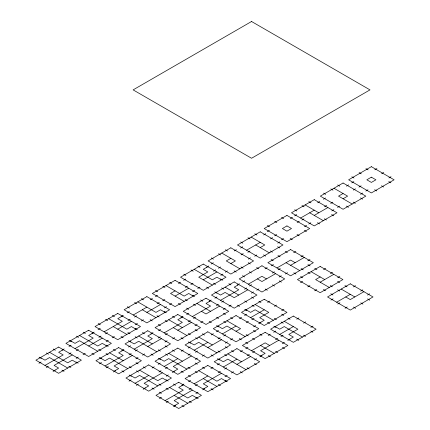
<?xml version="1.0" encoding="UTF-8"?>
<svg xmlns="http://www.w3.org/2000/svg" width="430" height="430" viewBox="0 0 430 430"><rect width="100%" height="100%" fill="white"/><g stroke="black" fill="none" stroke-linecap="round" stroke-linejoin="round"><path stroke-width="0.64" d="M38.953 363.275L41.113 362.028M62.028 350.181L64.188 348.934M211.157 264.031L213.318 262.784M267.261 231.641L269.422 230.394M294.555 215.881L296.716 214.634M323.392 199.23L325.553 197.983M351.692 182.895L353.852 181.648M63.178 349.676L58.63 352.299L63.178 354.927L44.983 365.43M234.232 250.937L236.392 249.69M290.341 218.542L292.502 217.295M317.63 202.788L319.791 201.541M346.473 186.136L348.633 184.889M374.772 169.796L376.933 168.549M68.972 346.467L71.133 345.22M98.083 329.66L100.244 328.412M127.194 312.857L129.355 311.605M155.397 296.571L157.557 295.324M183.599 280.29L185.76 279.043M92.052 333.374L94.213 332.127M121.163 316.566L123.324 315.319M150.274 299.758L152.435 298.511M178.477 283.477L180.638 282.231M206.674 267.191L208.835 265.944M93.197 332.868L88.65 335.491L93.197 338.12L75.003 348.623M122.308 316.061L117.761 318.689L122.308 321.312L104.114 331.815M207.824 266.691L203.277 269.314L207.824 271.943L198.725 277.194L212.372 285.074M240.547 248.062L242.708 246.815M263.628 234.963L265.788 233.716M230.835 258.312L226.282 260.935L239.929 268.815M300.586 218.037L314.233 210.157M343.07 193.511L338.523 196.134L352.17 204.013M133.225 315.013L146.872 307.133M175.075 290.852L170.527 293.475L184.169 301.355M246.578 250.217L260.225 242.337M68.864 354.127L71.02 352.874M241.063 254.882L243.224 253.635M297.173 222.487L299.334 221.24M324.467 206.728L326.628 205.481M353.304 190.081L355.465 188.834M381.603 173.742L383.764 172.494M46.236 367.483L48.397 366.236M218.44 268.239L220.601 266.992M274.544 235.844L276.705 234.597M301.838 220.09L303.999 218.843M330.681 203.438L332.841 202.191M358.98 187.098L361.135 185.851M98.884 337.319L101.045 336.072M127.995 320.511L130.156 319.264M157.106 303.704L159.267 302.457M185.308 287.423L187.469 286.176M213.511 271.137L215.666 269.889M76.255 350.676L78.416 349.429M105.366 333.868L107.527 332.621M134.477 317.06L136.638 315.813M162.68 300.78L164.84 299.533M190.882 284.499L193.043 283.252M270.459 238.908L272.62 237.661M247.836 252.265L249.991 251.018M72.278 354.927L54.078 365.43L58.63 368.058L54.078 370.681M230.835 263.563L235.382 260.935L221.735 253.055M314.233 215.414L327.88 207.534M343.07 198.762L347.623 196.134L333.976 188.254M88.65 346L102.297 338.12M117.761 329.192L131.408 321.312M146.872 312.384L160.519 304.504M175.075 296.103L188.722 288.224M203.277 279.822L216.919 271.943M260.225 247.589L264.778 244.966L251.131 237.086M53.067 371.429L55.228 370.182M225.272 272.185L227.432 270.938M281.381 239.79L283.542 238.542M308.67 224.035L310.831 222.783M337.512 207.384L339.673 206.137M365.812 191.044L367.973 189.797M76.148 358.33L78.308 357.083M248.352 259.086L250.513 257.839M304.456 226.691L306.617 225.444M331.75 210.936L333.911 209.689M360.587 194.285L362.748 193.038M388.887 177.945L391.047 176.698M83.087 354.621L85.247 353.374M112.198 337.813L114.358 336.566M141.309 321.006L143.47 319.759M169.511 304.725L171.672 303.478M197.714 288.439L199.875 287.192M106.167 341.522L108.328 340.275M135.278 324.714L137.439 323.467M164.389 307.907L166.55 306.66M192.592 291.626L194.752 290.379M220.794 275.345L222.955 274.098M254.667 256.21L256.828 254.963M277.742 243.111L279.903 241.864M121.738 350.67L123.899 349.423M150.849 333.863L153.01 332.616M99.33 363.834L101.491 362.587M128.441 347.026L130.602 345.779M123.222 350.197L118.669 352.826L123.222 355.454L105.028 365.957M152.333 333.395L147.78 336.018L152.333 338.646L134.138 349.149M265.025 268.874L267.186 267.627M180.869 317.582L183.029 316.335M209.071 301.301L211.232 300.054M237.274 285.02L239.429 283.773M242.617 282.037L244.777 280.79M293.674 252.663L295.829 251.416M158.46 330.745L160.621 329.498M186.663 314.464L188.824 313.217M214.866 298.183L217.026 296.937M182.352 317.109L177.805 319.737L182.352 322.366L164.158 332.868M210.555 300.828L206.002 303.456L210.555 306.079L192.361 316.587M238.752 284.547L234.205 287.175L238.752 289.798L220.558 300.301M271.265 265.826L273.426 264.579M248.314 284.16L261.961 276.28L266.509 278.909M276.958 267.944L290.605 260.069L295.152 262.692M106.162 367.779L108.322 366.532M135.273 350.971L137.433 349.724M129.022 354.879L131.182 353.627M158.132 338.071L160.293 336.824M249.448 285.982L251.609 284.735M165.292 334.69L167.453 333.443M193.495 318.41L195.655 317.163M221.697 302.129L223.858 300.882M272.308 273.077L274.469 271.83M278.097 269.771L280.258 268.524M188.152 321.785L190.313 320.538M216.354 305.504L218.515 304.257M244.557 289.223L246.718 287.976M300.957 256.866L303.118 255.619M132.316 355.454L114.122 365.957L118.669 368.585L114.122 371.208M147.78 346.521L161.427 338.646M275.608 273.657L261.961 281.532L257.414 278.909M177.805 330.24L191.447 322.366M219.649 306.079L206.002 313.959L201.455 311.331M247.852 289.798L234.205 297.678L225.11 292.427L220.558 295.05L216.01 292.427M290.605 265.321L304.252 257.441M135.853 358.819L138.014 357.572M164.964 342.011L167.125 340.764M113.445 371.988L115.606 370.741M142.556 355.18L144.716 353.933M279.145 277.022L281.301 275.775M194.983 325.73L197.144 324.483M223.186 309.45L225.347 308.202M251.389 293.169L253.549 291.922M256.737 290.191L258.898 288.938M172.575 338.894L174.736 337.647M200.778 322.613L202.939 321.366M228.98 306.332L231.141 305.085M307.789 260.811L309.949 259.564M285.38 273.974L287.541 272.727M129.016 381.136L131.177 379.889M158.127 364.328L160.288 363.081M152.091 368.037L154.252 366.79M181.202 351.229L183.363 349.982M300.484 282.666L302.645 281.419M323.564 269.567L325.725 268.32M188.147 348.047L190.307 346.795M216.349 331.761L218.51 330.514M244.552 315.48L246.707 314.233M211.227 334.948L213.387 333.702M239.424 318.668L241.585 317.421M267.627 302.381L269.787 301.134M135.047 383.291L148.694 375.411M164.158 366.484L177.805 358.604M320.162 276.942L315.615 279.57L329.262 287.444M194.177 350.197L207.824 342.323M222.38 333.916L236.027 326.042M250.582 317.636L264.23 309.756M158.923 371.982L161.083 370.735M188.039 355.175L190.194 353.928M136.299 385.339L138.46 384.092M165.41 368.531L167.571 367.285M330.396 273.512L332.557 272.265M307.772 286.869L309.928 285.622M218.058 338.894L220.219 337.647M246.261 322.613L248.416 321.366M274.458 306.327L276.619 305.08M195.43 352.251L197.59 351.004M223.632 335.97L225.793 334.723M251.835 319.689L253.996 318.442M162.336 372.783L144.141 383.291L148.694 385.914L144.141 388.543M191.447 355.975L173.252 366.484L177.805 369.107L173.252 371.735M320.162 282.193L333.809 274.313M207.824 347.574L221.471 339.695M236.027 331.293L240.574 328.665L226.927 320.785M143.131 389.284L145.292 388.037M172.242 372.477L174.403 371.23M166.211 376.185L168.372 374.938M195.322 359.378L197.483 358.131M314.604 290.814L316.765 289.567M337.679 277.715L339.84 276.469M259.677 322.887L264.23 320.264L259.677 317.636L268.777 312.384L255.13 304.504M202.261 356.196L204.422 354.949M230.464 339.915L232.625 338.668M258.666 323.629L260.827 322.382M225.341 343.097L227.502 341.85M253.544 326.816L255.705 325.569M281.747 310.535L283.908 309.288M181.777 385.334L183.938 384.087M210.888 368.526L213.049 367.279M217.257 364.85L219.418 363.603M268.202 335.438L270.363 334.191M273.663 332.288L275.818 331.041M159.369 398.502L161.529 397.255M188.48 381.695L190.641 380.448M240.338 351.756L242.499 350.509M245.793 348.601L247.954 347.354M296.738 319.189L298.898 317.942M183.261 384.866L178.713 387.489L183.261 390.117L165.066 400.62M353.342 286.917L355.502 285.671M330.933 300.086L333.094 298.839M194.177 383.813L207.824 375.938M223.288 367.005L236.935 359.131M251.491 350.724L265.138 342.844L269.685 345.473M279.693 334.443L293.341 326.563M336.631 302.204L350.278 294.33M166.2 402.442L168.361 401.195M195.317 385.635L197.472 384.388M247.169 355.701L249.33 354.454M252.625 352.546L254.786 351.299M303.569 323.134L305.73 321.887M189.06 389.542L191.221 388.295M218.171 372.735L220.332 371.488M224.541 369.058L226.701 367.811M275.485 339.646L277.646 338.399M280.946 336.491L283.107 335.244M337.765 304.026L339.926 302.779M360.625 291.126L362.786 289.879M192.361 390.117L174.166 400.62L178.713 403.249L174.166 405.872M221.471 373.31L203.277 383.813L207.824 386.441L203.277 389.064M236.935 364.382L250.582 356.502M278.785 340.221L260.591 350.724L265.138 353.352L260.591 355.975M363.92 291.701L350.278 299.581L345.725 296.953M288.788 339.695L293.341 337.072L288.788 334.443L297.888 329.192L284.241 321.312M195.897 393.488L198.053 392.241M225.008 376.68L227.169 375.433M231.372 373.004L233.533 371.756M282.317 343.591L284.477 342.344M287.777 340.436L289.938 339.189M173.489 406.651L175.65 405.404M202.6 389.843L204.761 388.596M254.452 359.905L256.613 358.658M259.913 356.755L262.069 355.508M310.858 327.343L313.019 326.096M367.457 295.071L369.617 293.824M345.048 308.235L347.209 306.988M388.752 181.567L390.908 182.814M365.946 168.63L368.107 169.877M359.114 172.575L361.275 173.822M381.464 185.771L383.625 187.018M374.632 189.716L376.793 190.963M351.831 176.778L353.992 178.025M360.453 197.902L362.614 199.149M337.652 184.97L339.808 186.217M330.815 188.91L332.976 190.157M353.164 202.111L355.325 203.358M346.333 206.056L348.493 207.303M323.532 193.118L325.693 194.365M331.611 214.554L333.771 215.801M308.81 201.616L310.971 202.863M305.133 204.906L318.781 212.785M301.978 205.561L304.139 206.808M324.327 218.762L326.488 220.009M309.686 212.785L323.328 220.665M317.496 222.708L319.657 223.955M294.695 209.77L296.85 211.017M304.322 230.313L306.477 231.56M281.516 217.376L283.676 218.623M274.684 221.321L276.845 222.568M297.033 234.517L299.194 235.764M290.202 238.462L292.362 239.709M267.401 225.524L269.562 226.771M277.608 246.734L279.763 247.981M337.545 281.338L339.705 282.585M344.914 285.59L347.075 286.837M285.24 251.335L287.401 252.582M254.802 233.796L256.963 235.043M314.744 268.401L316.899 269.648M367.596 298.914L369.757 300.161M307.928 264.66L310.089 265.907M311.067 271.69L324.714 279.57M341.178 289.073L354.825 296.953M247.97 237.742L250.131 238.989M307.907 272.346L310.068 273.593M360.765 302.86L362.925 304.107M301.097 268.599L303.252 269.846M270.32 250.937L272.48 252.184M330.256 285.541L332.417 286.788M337.625 289.798L339.786 291.046M277.957 255.538L280.118 256.785M255.678 244.966L269.325 252.84M286.058 262.692L299.705 270.572M263.488 254.882L265.649 256.13M323.425 289.487L325.585 290.734M330.794 293.744L332.954 294.991M240.687 241.945L242.848 243.192M271.126 259.483L273.286 260.731M300.624 276.549L302.785 277.796M353.481 307.068L355.642 308.315M293.808 272.808L295.969 274.055M248.212 262.703L250.373 263.95M256.597 267.546L258.758 268.793M225.411 249.771L227.572 251.018M279.28 280.871L281.44 282.118M218.58 253.711L220.74 254.958M272.448 284.816L274.609 286.063M240.929 266.912L243.09 268.159M249.314 271.755L251.475 273.002M234.097 270.857L236.253 272.104M242.482 275.694L244.638 276.942M211.291 257.919L213.452 259.166M265.165 289.019L267.326 290.266M220.654 278.962L222.815 280.209M228.841 283.692L231.001 284.94M281.607 314.153L283.768 315.4M310.718 330.96L312.879 332.207M197.854 266.025L200.014 267.272M251.528 297.017L253.689 298.264M258.806 301.215L260.967 302.462M287.917 318.023L290.078 319.27M221.471 279.822L216.919 277.194L212.372 279.822L194.177 269.314M225.11 287.175L238.752 295.05M191.022 269.97L193.183 271.217M244.697 300.957L246.852 302.204M251.975 305.16L254.13 306.407M281.086 321.968L283.246 323.215M213.371 283.171L215.532 284.418M221.557 287.896L223.718 289.143M274.324 318.361L276.479 319.608M303.435 335.169L305.596 336.416M273.324 320.264L255.13 309.756L250.582 312.384L246.03 309.756M302.435 337.072L284.241 326.563L279.693 329.192L275.146 326.563M206.54 287.116L208.7 288.363M214.726 291.841L216.887 293.088M267.487 322.301L269.648 323.553M296.598 339.109L298.759 340.356M183.734 274.179L185.894 275.426M237.408 305.166L239.569 306.413M244.686 309.369L246.847 310.616M273.797 326.176L275.958 327.423M192.452 295.243L194.613 296.49M200.638 299.973L202.799 301.22M253.404 330.433L255.565 331.68M259.774 334.11L261.934 335.357M169.651 282.311L171.812 283.558M223.326 313.298L225.487 314.545M230.604 317.501L232.764 318.748M282.456 347.435L284.617 348.682M193.269 296.103L188.722 293.475L184.169 296.103L165.975 285.595M196.908 303.456L210.555 311.331M162.82 286.251L164.98 287.498M216.494 317.243L218.655 318.49M223.772 321.441L225.933 322.688M275.625 351.38L277.785 352.627M185.169 299.452L187.329 300.699M193.355 304.177L195.516 305.424M246.121 334.642L248.282 335.889M252.491 338.319L254.646 339.566M245.121 336.545L226.927 326.042L222.38 328.665L217.833 326.042M260.591 345.473L274.232 353.352M178.337 303.397L180.498 304.644M186.523 308.122L188.684 309.369M239.29 338.587L241.45 339.834M245.654 342.264L247.814 343.511M155.536 290.46L157.697 291.707M209.211 321.446L211.367 322.693M216.489 325.65L218.644 326.897M268.341 355.588L270.502 356.835M164.249 311.53L166.41 312.777M172.441 316.254L174.601 317.501M225.202 346.72L227.362 347.967M254.313 363.527L256.474 364.774M141.448 298.592L143.609 299.839M195.123 329.579L197.284 330.826M202.401 333.782L204.562 335.029M231.512 350.59L233.673 351.837M165.066 312.384L160.519 309.756L155.972 312.384L137.777 301.881M168.705 319.737L182.352 327.617M198.725 337.072L212.372 344.946M227.835 353.879L241.483 361.754M134.617 302.537L136.778 303.784M188.292 333.524L190.452 334.771M195.569 337.727L197.73 338.974M224.68 354.535L226.841 355.782M156.966 315.733L159.127 316.98M165.152 320.458L167.313 321.71M217.919 350.923L220.079 352.17M247.03 367.731L249.19 368.978M142.325 309.756L155.972 317.636M173.252 327.617L186.9 335.491M216.919 352.826L198.725 342.323L194.177 344.946L189.63 342.323M246.03 369.633L227.835 359.131L223.288 361.754L218.741 359.131M150.135 319.678L152.295 320.925M158.321 324.403L160.481 325.65M211.087 354.868L213.248 356.115M240.198 371.676L242.359 372.923M127.334 306.74L129.494 307.988M181.008 337.727L183.169 338.974M188.286 341.931L190.447 343.178M217.397 358.738L219.558 359.985M135.138 328.337L137.299 329.584M142.416 332.535L144.577 333.782M195.182 363.001L197.343 364.248M202.46 367.204L204.621 368.451M112.337 315.4L114.498 316.647M165.104 345.86L167.265 347.107M172.382 350.063L174.542 351.31M225.143 380.523L227.303 381.775M135.955 329.192L131.408 326.563L126.861 329.192L108.666 318.689M226.019 381.19L221.471 378.561L216.919 381.19L198.725 370.681M138.686 336.018L152.333 343.898M168.705 353.352L182.352 361.232M105.506 319.345L107.667 320.592M158.272 349.805L160.433 351.052M165.55 354.008L167.711 355.255M218.311 384.468L220.472 385.715M127.855 332.54L130.016 333.787M135.133 336.744L137.294 337.991M187.899 367.204L190.06 368.451M195.177 371.407L197.338 372.654M113.214 326.563L126.861 334.443M156.88 351.778L138.686 341.269L134.138 343.898L129.586 341.269M186.9 369.107L168.705 358.604L164.158 361.232L159.611 358.604M203.277 378.561L216.919 386.441M121.023 336.486L123.184 337.733M128.301 340.689L130.462 341.936M181.068 371.149L183.223 372.396M188.345 375.352L190.501 376.599M98.223 323.548L100.383 324.795M150.984 354.014L153.144 355.261M158.261 358.212L160.422 359.458M211.028 388.677L213.189 389.924M106.027 345.139L108.188 346.387M113.305 349.343L115.466 350.59M166.071 379.808L168.232 381.055M173.349 384.006L175.51 385.253M83.227 332.207L85.387 333.454M135.993 362.667L138.154 363.914M143.271 366.871L145.431 368.118M196.032 397.331L198.192 398.578M106.844 346L102.297 343.371L97.75 346L79.555 335.491M166.888 380.663L162.336 378.035L157.788 380.663L139.594 370.16M196.908 397.997L192.361 395.369L187.808 397.997L169.613 387.489M109.575 352.826L123.222 360.706M76.395 336.147L78.556 337.394M129.161 366.613L131.322 367.86M136.439 370.816L138.6 372.063M189.2 401.276L191.361 402.523M98.744 349.348L100.905 350.595M106.022 353.551L108.183 354.798M158.788 384.012L160.949 385.258M166.066 388.215L168.227 389.462M97.75 351.251L79.555 340.748L75.003 343.371L70.456 340.748M127.769 368.585L109.575 358.077L105.028 360.706L100.475 358.077M157.788 385.914L139.594 375.411L135.047 378.035L130.5 375.411M174.166 395.369L187.808 403.249M91.912 353.293L94.073 354.54M99.19 357.491L101.351 358.744M151.957 387.957L154.112 389.204M159.234 392.16L161.39 393.407M69.112 340.356L71.272 341.603M121.873 370.816L124.033 372.063M129.15 375.019L131.311 376.266M181.917 405.485L184.078 406.732M76.008 361.947L78.169 363.194M53.207 349.01L55.368 350.262M76.825 362.807L72.278 360.179L67.725 362.807L49.531 352.299M46.375 352.955L48.536 354.202M68.725 366.156L70.885 367.403M67.725 368.058L49.531 357.556L44.983 360.179L40.436 357.556M61.893 370.101L64.054 371.348M39.092 357.163L41.248 358.41M251.555 21.5L133.117 89.881L251.555 158.261L369.993 89.881L251.555 21.5M58.63 347.048L35.883 360.179L58.63 373.31L81.372 360.179L58.63 347.048M230.835 247.804L208.088 260.935L230.835 274.066L253.576 260.935L230.835 247.804M286.939 215.414L264.197 228.54L286.939 241.671L309.686 228.54L286.939 215.414M314.233 199.654L291.486 212.785L314.233 225.917L336.975 212.785L314.233 199.654M343.07 183.003L320.329 196.134L343.07 209.265L365.817 196.134L343.07 183.003M371.369 166.668L348.628 179.799L371.369 192.925L394.116 179.799L371.369 166.668M88.65 330.24L65.908 343.371L88.65 356.502L111.391 343.371L88.65 330.24M117.761 313.432L95.019 326.563L117.761 339.695L140.502 326.563L117.761 313.432M146.872 296.625L124.13 309.756L146.872 322.887L169.613 309.756L146.872 296.625M175.075 280.344L152.333 293.475L175.075 306.606L197.816 293.475L175.075 280.344M203.277 264.063L180.53 277.194L203.277 290.325L226.019 277.194L203.277 264.063M260.225 231.834L237.484 244.966L260.225 258.097L282.972 244.966L260.225 231.834M286.939 225.917L282.392 228.54L286.939 231.168L291.486 228.54L286.939 225.917M371.369 177.171L366.822 179.799L371.369 182.422L375.922 179.799L371.369 177.171M118.669 347.574L95.928 360.706L118.669 373.837L141.416 360.706L118.669 347.574M147.78 330.767L125.039 343.898L147.78 357.029L170.527 343.898L147.78 330.767M261.961 265.778L239.22 278.909L261.961 292.04L284.703 278.909L261.961 265.778M177.805 314.486L155.058 327.617L177.805 340.748L200.547 327.617L177.805 314.486M206.002 298.205L183.261 311.331L206.002 324.462L228.749 311.331L206.002 298.205M234.205 281.919L211.463 295.05L234.205 308.181L256.952 295.05L234.205 281.919M290.605 249.561L267.863 262.692L290.605 275.823L313.352 262.692L290.605 249.561M148.694 364.909L125.947 378.035L148.694 391.166L171.436 378.035L148.694 364.909M177.805 348.101L155.058 361.232L177.805 374.358L200.547 361.232L177.805 348.101M320.162 266.439L297.42 279.57L320.162 292.701L342.909 279.57L320.162 266.439M207.824 331.815L185.083 344.946L207.824 358.077L230.566 344.946L207.824 331.815M236.027 315.534L213.28 328.665L236.027 341.796L258.769 328.665L236.027 315.534M264.23 299.253L241.483 312.384L264.23 325.515L286.971 312.384L264.23 299.253M178.713 382.238L155.972 395.369L178.713 408.5L201.455 395.369L178.713 382.238M207.824 365.43L185.083 378.561L207.824 391.692L230.566 378.561L207.824 365.43M236.935 348.623L214.194 361.754L236.935 374.885L259.677 361.754L236.935 348.623M265.138 332.342L242.391 345.473L265.138 358.604L287.88 345.473L265.138 332.342M293.341 316.061L270.594 329.192L293.341 342.323L316.082 329.192L293.341 316.061M350.278 283.821L327.531 296.953L350.278 310.084L373.02 296.953L350.278 283.821"/></g></svg>
